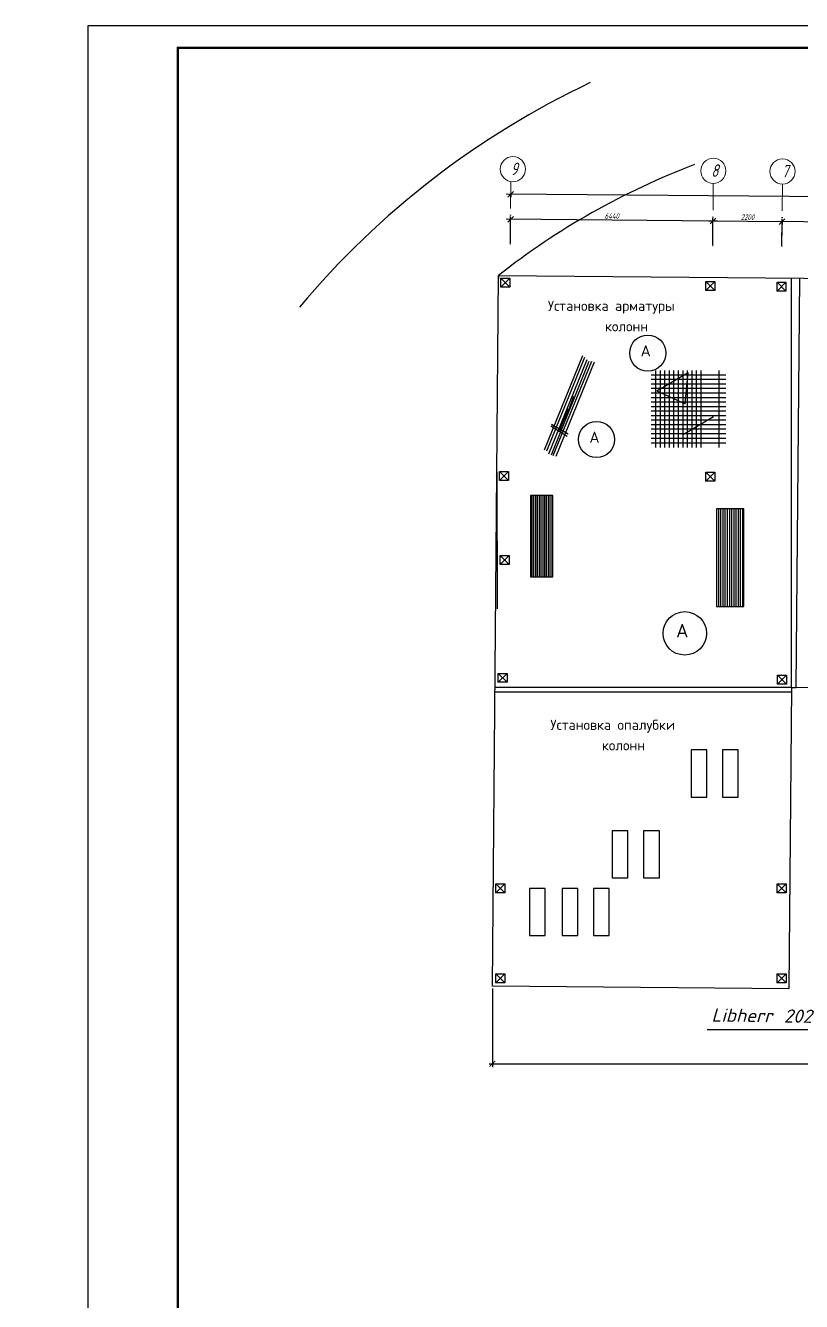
# Model space of a CAD drawing. Header units: millimetres. Extents: x 5763 to 12018931, y 39842 to 3600577.
# Drawn here: x 404850 to 439421, y 116627 to 173519 of the extents above; entities that cross this region are included whole.
import ezdxf

# ---------------------------------------------------------------- set-up
doc = ezdxf.new("R2010")
doc.units = ezdxf.units.MM
doc.linetypes.add('ACAD_ISO10W100', pattern=[18, 12, -3, 0, -3])
for name, color, linetype in [('!Форматы', 7, 'Continuous'), ('Архитектура', 7, 'Continuous'), ('доп сетки', 120, 'Continuous'), ('Размеры', 7, 'Continuous')]:
    doc.layers.add(name, color=color, linetype=linetype)
doc.layers.add('0.25', color=7, linetype='Continuous', lineweight=25)
doc.layers.add('разм', color=5, linetype='Continuous', lineweight=15)
doc.styles.add('ISOCPEUR', font='isocpeur.ttf')
doc.styles.get("Standard").update_dxf_attribs({"font": 'romans.shx', "width": 0.7, "oblique": 15, "height": 500})
doc.styles.add('VSSP_ROMANS07', font='romans.shx', dxfattribs={"width": 0.7, "oblique": 15, "height": 250})
doc.styles.add('мой', font='txt.shx', dxfattribs={"width": 0.6, "oblique": 15, "height": 3.5})
doc.dimstyles.new('ISO-25', dxfattribs={"dimtxt": 500, "dimasz": 250, "dimexe": 150, "dimexo": 100, "dimgap": 125, "dimtad": 1, "dimtxsty": 'Standard', "dimblk": 'ARCHTICK', "dimcen": 25, "dimdle": 150, "dimadec": 0, "dimazin": 0, "dimtfac": 1, "dimtmove": 0, "dimatfit": 3, "dimfxl": 1, "dimarcsym": 0})
doc.dimstyles.new('VSSP-100', dxfattribs={"dimscale": 100, "dimtxt": 2.5, "dimasz": 2.5, "dimexe": 1.25, "dimexo": 0.625, "dimtad": 1, "dimdec": 0, "dimrnd": 0.001, "dimzin": 1, "dimtxsty": 'VSSP_ROMANS07', "dimblk": 'OBLIQUE', "dimcen": 2.5, "dimdle": 2, "dimaunit": 1, "dimadec": 3, "dimazin": 2, "dimtfac": 1, "dimtdec": 0, "dimtix": 1, "dimtmove": 2, "dimatfit": 3, "dimldrblk": 'OBLIQUE', "dimfxl": 1.25, "dimtolj": 1, "dimtzin": 0, "dimarcsym": 0})

# ---------------------------------------------------------------- blocks, each defined once
blk = doc.blocks.new('_OBLIQUE')
at = {"color": 0, "linetype": 'ByBlock'}
blk.add_line((-0.5, -0.5), (0.5, 0.5), dxfattribs=at)
blk = doc.blocks.new('*D347')
at = {"layer": 'Defpoints', "color": 0, "transparency": 16777216}
for p in [(426469, 165996), (426469, 165996), (467853, 165642)]:
    blk.add_point(p, dxfattribs=at)
at = {"layer": 'Архитектура', "color": 0, "lineweight": -2, "transparency": 16777216}
for p, q in [((468053, 165640), (426269, 165997)), ((426469, 165996), (426468, 165871)), ((467853, 165642), (467854, 165767))]:
    blk.add_line(p, q, dxfattribs=at)
at = {"layer": 'Архитектура', "color": 0, "lineweight": -2, "transparency": 16777216, "xscale": 250, "yscale": 250, "zscale": 250}
for p, rotation in [((426469, 165996), 179.5101678472692), ((467853, 165642), 359.5101678472692)]:
    blk.add_blockref('_OBLIQUE', p, dxfattribs=dict(at, rotation=rotation))
at = {"layer": 'Архитектура', "color": 0, "lineweight": 20, "transparency": 16777216, "insert": (447162, 166006), "char_height": 250, "attachment_point": 5, "rotation": 359.5102, "style": 'VSSP_ROMANS07'}
blk.add_mtext('\\A1;29560', dxfattribs=at)
blk = doc.blocks.new('*D348')
at = {"layer": 'Defpoints', "color": 0, "transparency": 16777216}
for p in [(459616, 164592), (459616, 164592), (463698, 164557)]:
    blk.add_point(p, dxfattribs=at)
at = {"layer": 'Архитектура', "color": 0, "lineweight": -2, "transparency": 16777216}
for p, q in [((463898, 164556), (459416, 164594)), ((459616, 164592), (459615, 164467)), ((463698, 164557), (463699, 164682))]:
    blk.add_line(p, q, dxfattribs=at)
at = {"layer": 'Архитектура', "color": 0, "lineweight": -2, "transparency": 16777216, "xscale": 250, "yscale": 250, "zscale": 250}
for p, rotation in [((459616, 164592), 179.5101678472692), ((463698, 164557), 359.5101678472692)]:
    blk.add_blockref('_OBLIQUE', p, dxfattribs=dict(at, rotation=rotation))
at = {"layer": 'Архитектура', "color": 0, "lineweight": 20, "transparency": 16777216, "insert": (461659, 164762), "char_height": 250, "width": 61153.46, "attachment_point": 5, "rotation": 359.5102, "style": 'VSSP_ROMANS07'}
blk.add_mtext('\\A1;2915', dxfattribs=at)
blk = doc.blocks.new('*D349')
at = {"layer": 'Defpoints', "color": 0, "transparency": 16777216}
for p in [(446170, 164707), (446161, 163587), (450670, 163549)]:
    blk.add_point(p, dxfattribs=at)
at = {"layer": 'Архитектура', "color": 0, "lineweight": -2, "transparency": 16777216}
for p, q in [((450880, 164667), (445970, 164709)), ((446161, 163650), (446172, 164832)), ((450671, 163611), (450681, 164794))]:
    blk.add_line(p, q, dxfattribs=at)
at = {"layer": 'Архитектура', "color": 0, "lineweight": -2, "transparency": 16777216, "xscale": 250, "yscale": 250, "zscale": 250}
for p, rotation in [((446170, 164707), 179.5101678472692), ((450680, 164669), 359.5101678472692)]:
    blk.add_blockref('_OBLIQUE', p, dxfattribs=dict(at, rotation=rotation))
at = {"layer": 'Архитектура', "color": 0, "lineweight": 20, "transparency": 16777216, "insert": (448427, 164875), "char_height": 250, "width": 87154.5, "attachment_point": 5, "rotation": 359.5102, "style": 'VSSP_ROMANS07'}
blk.add_mtext('\\A1;3220', dxfattribs=at)
blk = doc.blocks.new('*D366')
at = {"layer": 'Defpoints', "color": 0, "transparency": 16777216}
for p in [(435476, 164798), (435467, 163679), (438547, 163652)]:
    blk.add_point(p, dxfattribs=at)
at = {"layer": 'Архитектура', "color": 0, "lineweight": -2, "transparency": 16777216}
for p, q in [((438756, 164770), (435276, 164800)), ((435467, 163741), (435477, 164923)), ((438547, 163715), (438557, 164897))]:
    blk.add_line(p, q, dxfattribs=at)
at = {"layer": 'Архитектура', "color": 0, "lineweight": -2, "transparency": 16777216, "xscale": 250, "yscale": 250, "zscale": 250}
for p, rotation in [((435476, 164798), 179.5101678472692), ((438556, 164772), 359.5101678472692)]:
    blk.add_blockref('_OBLIQUE', p, dxfattribs=dict(at, rotation=rotation))
at = {"layer": 'Архитектура', "color": 0, "lineweight": 20, "transparency": 16777216, "insert": (437018, 164973), "char_height": 250, "attachment_point": 5, "rotation": 359.5102, "style": 'VSSP_ROMANS07'}
blk.add_mtext('\\A1;2200', dxfattribs=at)
blk = doc.blocks.new('*D367')
at = {"layer": 'Defpoints', "color": 0, "transparency": 16777216}
for p in [(426459, 164876), (426450, 163756), (435467, 163679)]:
    blk.add_point(p, dxfattribs=at)
at = {"layer": 'Архитектура', "color": 0, "lineweight": -2, "transparency": 16777216}
for p, q in [((426450, 163818), (426460, 165001)), ((435676, 164797), (426259, 164877)), ((435467, 163741), (435477, 164923))]:
    blk.add_line(p, q, dxfattribs=at)
at = {"layer": 'Архитектура', "color": 0, "lineweight": -2, "transparency": 16777216, "xscale": 250, "yscale": 250, "zscale": 250}
for p, rotation in [((426459, 164876), 179.5101678472692), ((435476, 164798), 359.5101678472692)]:
    blk.add_blockref('_OBLIQUE', p, dxfattribs=dict(at, rotation=rotation))
at = {"layer": 'Архитектура', "color": 0, "lineweight": 20, "transparency": 16777216, "insert": (430969, 165025), "char_height": 250, "attachment_point": 5, "rotation": 359.5102, "style": 'VSSP_ROMANS07'}
blk.add_mtext('\\A1;6440', dxfattribs=at)
blk = doc.blocks.new('*D350')
at = {"layer": '!Форматы', "color": 0, "lineweight": -2, "transparency": 16777216}
for p, q in [((446370, 164705), (438356, 164774)), ((438556, 164772), (438555, 164647)), ((446170, 164707), (446172, 164832))]:
    blk.add_line(p, q, dxfattribs=at)
at = {"layer": 'Defpoints', "color": 0, "transparency": 16777216}
for p in [(438556, 164772), (438556, 164772), (446170, 164707)]:
    blk.add_point(p, dxfattribs=at)
at = {"layer": '!Форматы', "color": 0, "lineweight": -2, "transparency": 16777216, "xscale": 250, "yscale": 250, "zscale": 250}
for p, rotation in [((438556, 164772), 179.5101678472692), ((446170, 164707), 359.5101678472692)]:
    blk.add_blockref('_OBLIQUE', p, dxfattribs=dict(at, rotation=rotation))
at = {"layer": '!Форматы', "color": 0, "lineweight": 20, "transparency": 16777216, "insert": (442365, 164927), "char_height": 250, "attachment_point": 5, "rotation": 359.5102, "style": 'VSSP_ROMANS07'}
blk.add_mtext('\\A1;5440', dxfattribs=at)
blk = doc.blocks.new('_ArchTick')
at = {"color": 0, "linetype": 'ByBlock', "const_width": 0.15}
blk.add_lwpolyline([(-0.5, -0.5), (0.5, 0.5)], dxfattribs=at)
blk = doc.blocks.new('*D375')
at = {"color": 0, "lineweight": -2, "transparency": 16777216}
for p, q in [((468134, 134556), (468134, 127074)), ((425650, 130580), (425650, 127074)), ((425500, 127224), (468284, 127224))]:
    blk.add_line(p, q, dxfattribs=at)
at = {"layer": 'Defpoints', "color": 0, "transparency": 16777216}
for p in [(468134, 134656), (425650, 130680), (468134, 127224)]:
    blk.add_point(p, dxfattribs=at)
at = {"color": 0, "lineweight": -2, "transparency": 16777216, "xscale": 250, "yscale": 250, "zscale": 250, "rotation": 180}
blk.add_blockref('_ArchTick', (425650, 127224), dxfattribs=at)
at = {"color": 0, "lineweight": -2, "transparency": 16777216, "xscale": 250, "yscale": 250, "zscale": 250}
blk.add_blockref('_ArchTick', (468134, 127224), dxfattribs=at)
at = {"color": 0, "transparency": 16777216, "insert": (446761, 127599), "char_height": 500, "attachment_point": 5}
blk.add_mtext('29560', dxfattribs=at)

msp = doc.modelspace()

# ---------------------------------------------------------------- linework, layer by layer
at = {"layer": '!Форматы', "lineweight": 20}
msp.add_line((438872.80248, 131392.58231), (438891.70108, 133603.10153), dxfattribs=at)
at = {"ltscale": 100}
for p, q in [((425921.19261, 162374.0963), (425919.99574, 162234.10141)), ((426011.74888, 161848.27113), (426011.74888, 161848.27113)), ((435147.78813, 161698.04719), (435147.78813, 161698.04719)), ((438321.31159, 161665.09878), (438321.31159, 161665.09878)), ((425791.41566, 153432.71075), (425791.41566, 153432.71075)), ((425846.17272, 153599.21696), (425844.67664, 153424.22336)), ((425846.17272, 153599.21696), (425862.98296, 147509.24016)), ((435146.91294, 153187.38876), (435146.91294, 153187.38876)), ((425991.41566, 149470.94928), (425991.41566, 149470.94928)), ((425802.3433, 148472.60432), (425803.83939, 148647.59792)), ((425904.85358, 144422.16485), (425904.85358, 144422.16485)), ((438337.60904, 144143.0175), (438337.60904, 144143.0175)), ((425791.41566, 134836.14986), (425791.41566, 134836.14986)), ((438322.49994, 134836.14986), (438322.49994, 134836.14986)), ((425791.41566, 130818.39515), (425791.41566, 130818.39515)), ((438322.49994, 130818.39515), (438322.49994, 130818.39515)), ((438726.94293, 130707.80426), (438726.94293, 130707.80426))]:
    msp.add_line(p, q, dxfattribs=at)
for p, q in [((426021.83949, 161859.46763), (426021.83949, 162259.46763)), ((426021.83949, 162259.46763), (426421.83949, 162259.46763)), ((426021.83949, 162259.46763), (426421.83949, 161859.46763)), ((426021.83949, 161859.46763), (426421.83949, 162259.46763)), ((426421.83949, 162259.46763), (426421.83949, 161859.46763)), ((438980.63764, 144005.77881), (438980.63764, 162262.44598)), ((439190.63764, 144005.77881), (439346.69429, 162259.31642)), ((426421.83949, 161859.46763), (426021.83949, 161859.46763)), ((435157.87874, 161709.2437), (435157.87874, 162109.2437)), ((435157.87874, 162109.2437), (435557.87874, 162109.2437)), ((435157.87874, 162109.2437), (435557.87874, 161709.2437)), ((435157.87874, 161709.2437), (435557.87874, 162109.2437)), ((435557.87874, 161709.2437), (435157.87874, 161709.2437)), ((435557.87874, 162109.2437), (435557.87874, 161709.2437)), ((438331.40219, 161676.29528), (438331.40219, 162076.29528)), ((438331.40219, 162076.29528), (438731.40219, 162076.29528)), ((438331.40219, 162076.29528), (438731.40219, 161676.29528)), ((438331.40219, 161676.29528), (438731.40219, 162076.29528)), ((438731.40219, 161676.29528), (438331.40219, 161676.29528)), ((438731.40219, 162076.29528), (438731.40219, 161676.29528)), ((432983.88396, 157236.74203), (434376.5287, 158050.23197)), ((434246.03141, 156657.7662), (434376.5287, 158050.23197)), ((432983.88396, 157236.74203), (434246.03141, 156657.7662)), ((434115.53412, 155265.30042), (435508.17886, 156078.79037)), ((425968.4511, 153231.36567), (425968.4511, 153631.36567)), ((425968.4511, 153631.36567), (426368.4511, 153631.36567)), ((425968.4511, 153631.36567), (426368.4511, 153231.36567)), ((425968.4511, 153231.36567), (426368.4511, 153631.36567)), ((426368.4511, 153631.36567), (426368.4511, 153231.36567)), ((426368.4511, 153231.36567), (425968.4511, 153231.36567)), ((435157.00355, 153198.58526), (435157.00355, 153598.58526)), ((435157.00355, 153598.58526), (435557.00355, 153598.58526)), ((435157.00355, 153598.58526), (435557.00355, 153198.58526)), ((435157.00355, 153198.58526), (435557.00355, 153598.58526)), ((435557.00355, 153198.58526), (435157.00355, 153198.58526)), ((435557.00355, 153598.58526), (435557.00355, 153198.58526)), ((426001.50627, 149482.14579), (426001.50627, 149882.14579)), ((426001.50627, 149882.14579), (426401.50627, 149882.14579)), ((426001.50627, 149882.14579), (426401.50627, 149482.14579)), ((426001.50627, 149482.14579), (426401.50627, 149882.14579)), ((426401.50627, 149882.14579), (426401.50627, 149482.14579)), ((426401.50627, 149482.14579), (426001.50627, 149482.14579)), ((425914.94418, 144233.36135), (425914.94418, 144633.36135)), ((425914.94418, 144633.36135), (426314.94418, 144633.36135)), ((425914.94418, 144633.36135), (426314.94418, 144233.36135)), ((425914.94418, 144233.36135), (426314.94418, 144633.36135)), ((426314.94418, 144633.36135), (426314.94418, 144233.36135)), ((438347.69965, 144154.21401), (438347.69965, 144554.21401)), ((438347.69965, 144554.21401), (438747.69965, 144554.21401)), ((438347.69965, 144554.21401), (438747.69965, 144154.21401)), ((438347.69965, 144154.21401), (438747.69965, 144554.21401)), ((438747.69965, 144554.21401), (438747.69965, 144154.21401)), ((438980.63764, 144005.77881), (425764.15466, 144005.77881)), ((426314.94418, 144233.36135), (425914.94418, 144233.36135)), ((438747.69965, 144154.21401), (438347.69965, 144154.21401)), ((438980.63764, 144005.77881), (438980.63764, 143795.77881)), ((438980.63764, 144005.77881), (439190.63764, 144005.77881)), ((438980.63764, 143795.77881), (425762.35929, 143795.77881)), ((425801.50627, 134847.34637), (425801.50627, 135247.34637)), ((425801.50627, 135247.34637), (426201.50627, 135247.34637)), ((425801.50627, 135247.34637), (426201.50627, 134847.34637)), ((425801.50627, 134847.34637), (426201.50627, 135247.34637)), ((426201.50627, 134847.34637), (425801.50627, 134847.34637)), ((426201.50627, 135247.34637), (426201.50627, 134847.34637)), ((438332.59054, 134847.34637), (438332.59054, 135247.34637)), ((438332.59054, 135247.34637), (438732.59054, 135247.34637)), ((438332.59054, 135247.34637), (438732.59054, 134847.34637)), ((438332.59054, 134847.34637), (438732.59054, 135247.34637)), ((438732.59054, 134847.34637), (438332.59054, 134847.34637)), ((438732.59054, 135247.34637), (438732.59054, 134847.34637)), ((425801.50627, 130829.59166), (425801.50627, 131229.59166)), ((425801.50627, 131229.59166), (426201.50627, 131229.59166)), ((425801.50627, 131229.59166), (426201.50627, 130829.59166)), ((425801.50627, 130829.59166), (426201.50627, 131229.59166)), ((426201.50627, 131229.59166), (426201.50627, 130829.59166)), ((438332.59054, 130829.59166), (438332.59054, 131229.59166)), ((438332.59054, 131229.59166), (438732.59054, 131229.59166)), ((438332.59054, 131229.59166), (438732.59054, 130829.59166)), ((438332.59054, 130829.59166), (438732.59054, 131229.59166)), ((438732.59054, 131229.59166), (438732.59054, 130829.59166)), ((425650.22391, 130679.59714), (425651.50627, 130829.59166)), ((426201.50627, 130829.59166), (425801.50627, 130829.59166)), ((438732.59054, 130829.59166), (438332.59054, 130829.59166)), ((435222.21094, 128758.61112), (441555.16816, 128758.61112))]:
    msp.add_line(p, q)
at = {"color": 0}
msp.add_lwpolyline([(407632.7212, 54718.57243), (407632.7212, 173518.57243), (575832.7212, 173518.57243), (575832.7212, 54718.57243)], close=True, dxfattribs=at)
at = {"color": 0, "lineweight": 40, "const_width": 100}
msp.add_lwpolyline([(411632.7212, 55718.57243), (411632.7212, 172518.57243), (574832.7212, 172518.57243), (574832.7212, 55718.57243)], close=True, dxfattribs=at)
for radius, start, end in [(38348.59956, 115.358092404, 140.005132354), (33163.11389, 110.811181032, 128.214543513)]:
    msp.add_arc((446436.15523, 136317.84117), radius, start, end)
at = {"layer": 'Архитектура', "color": 7, "linetype": 'ACAD_ISO10W100', "lineweight": 20, "ltscale": 100}
for p, q in [((426473.56018, 166555.52671), (426449.62275, 163755.62918)), ((435490.63514, 166478.4362), (435466.69772, 163678.53867)), ((438570.52258, 166452.10503), (438546.58516, 163652.2075))]:
    msp.add_line(p, q, dxfattribs=at)
at = {"layer": 'Архитектура', "color": 7, "lineweight": 25}
msp.add_lwpolyline([(468222.81999, 145071.82615), (468133.77276, 134656.20466), (454918.25573, 134769.1893), (454996.05235, 143868.85675), (438980.63764, 144005.77881), (438865.74094, 130566.6125), (425650.22391, 130679.59714), (425921.19261, 162374.0963), (451428.26259, 162156.02635)], dxfattribs=at)
at = {"layer": 'Архитектура', "color": 7, "lineweight": 20}
for centre in [(426563.74679, 167114.77613), (426563.74679, 167114.77613), (435495.42262, 167038.41573), (435495.42262, 167038.41573), (438575.31007, 167012.08457), (438575.31007, 167012.08457)]:
    msp.add_circle(centre, 560, dxfattribs=at)
at = {"layer": 'доп сетки', "color": 0}
for p, q in [((429669.19939, 158796.70262), (427956.7782, 154585.4753)), ((429757.67695, 158719.5816), (428067.55623, 154546.67499)), ((429865.60932, 158613.62338), (428153.18812, 154402.39606)), ((429954.08688, 158536.50236), (428263.96616, 154363.59575)), ((430059.17576, 158536.29649), (428346.75456, 154325.06917)), ((430188.22042, 158510.52106), (428475.79923, 154299.29373)), ((436044.86966, 157933.30205), (432718.46966, 157933.30205)), ((436044.86966, 157731.70205), (432718.46966, 157731.70205)), ((432920.06966, 158134.90205), (432920.06966, 154707.70205)), ((433121.66966, 158134.90205), (433121.66966, 154707.70205)), ((433323.26966, 158134.90205), (433323.26966, 154707.70205)), ((433524.86966, 158134.90205), (433524.86966, 154707.70205)), ((433726.46966, 158134.90205), (433726.46966, 154707.70205)), ((433928.06966, 158134.90205), (433928.06966, 154707.70205)), ((434129.66966, 158134.90205), (434129.66966, 154707.70205)), ((434331.26966, 158134.90205), (434331.26966, 154707.70205)), ((434532.86966, 158134.90205), (434532.86966, 154707.70205)), ((434734.46966, 158134.90205), (434734.46966, 154707.70205)), ((434936.06966, 158134.90205), (434936.06966, 154707.70205)), ((435742.46966, 158134.90205), (435742.46966, 154707.70205)), ((436044.86966, 157530.10205), (432718.46966, 157530.10205)), ((436044.86966, 157328.50205), (432718.46966, 157328.50205)), ((436044.86966, 157126.90205), (432718.46966, 157126.90205)), ((429261.28872, 156976.18751), (428872.48015, 155904.09152)), ((436044.86966, 156925.30205), (432718.46966, 156925.30205)), ((436044.86966, 156723.70205), (432718.46966, 156723.70205)), ((436044.86966, 156522.10205), (432718.46966, 156522.10205)), ((428651.62004, 155464.42238), (429024.72459, 156446.54306)), ((436044.86966, 156320.50205), (432718.46966, 156320.50205)), ((436044.86966, 156118.90205), (432718.46966, 156118.90205)), ((436044.86966, 155917.30205), (432718.46966, 155917.30205)), ((428979.6631, 155197.38235), (428252.81537, 155658.5488)), ((429022.41969, 155291.32393), (428288.33192, 155736.11349)), ((436044.86966, 155715.70205), (432718.46966, 155715.70205)), ((436044.86966, 155514.10205), (432718.46966, 155514.10205)), ((436044.86966, 155312.50205), (432718.46966, 155312.50205)), ((436044.86966, 155110.90205), (432718.46966, 155110.90205)), ((432718.46966, 154909.30205), (436044.86966, 154909.30205)), ((427421.64747, 148941.11271), (427421.64747, 152569.91271)), ((427502.28747, 148941.11271), (427502.28747, 152569.91271)), ((427582.92747, 148941.11271), (427582.92747, 152569.91271)), ((427663.56747, 148941.11271), (427663.56747, 152569.91271)), ((427744.20747, 148941.11271), (427744.20747, 152569.91271)), ((427824.84747, 148941.11271), (427824.84747, 152569.91271)), ((427905.48747, 148941.11271), (427905.48747, 152569.91271)), ((427986.12747, 148941.11271), (427986.12747, 152569.91271)), ((428066.76747, 148941.11271), (428066.76747, 152569.91271)), ((428147.40747, 148941.11271), (428147.40747, 152569.91271)), ((428228.04747, 148941.11271), (428228.04747, 152569.91271)), ((428308.68747, 148941.11271), (428308.68747, 152569.91271)), ((435738.73657, 147612.24941), (435738.73657, 151966.80941)), ((435835.50457, 147612.24941), (435835.50457, 151966.80941)), ((435932.27257, 147612.24941), (435932.27257, 151966.80941)), ((436029.04057, 147612.24941), (436029.04057, 151966.80941)), ((436125.80857, 147612.24941), (436125.80857, 151966.80941)), ((436222.57657, 147612.24941), (436222.57657, 151966.80941)), ((436319.34457, 147612.24941), (436319.34457, 151966.80941)), ((436416.11257, 147612.24941), (436416.11257, 151966.80941)), ((436512.88057, 147612.24941), (436512.88057, 151966.80941)), ((436609.64857, 147612.24941), (436609.64857, 151966.80941)), ((436706.41657, 147612.24941), (436706.41657, 151966.80941)), ((436803.18457, 147612.24941), (436803.18457, 151966.80941))]:
    msp.add_line(p, q, dxfattribs=at)
for points in [[(427341.00747, 148941.11271), (428349.00747, 148941.11271), (428349.00747, 152569.91271), (427341.00747, 152569.91271)], [(435641.96857, 147612.24941), (436851.56857, 147612.24941), (436851.56857, 151966.80941), (435641.96857, 151966.80941)], [(434500.25808, 139117.80947), (435200.25808, 139117.80947), (435200.25808, 141217.80947), (434500.25808, 141217.80947)], [(435900.25808, 139117.80947), (436600.25808, 139117.80947), (436600.25808, 141217.80947), (435900.25808, 141217.80947)], [(430988.69772, 135516.83082), (431688.69772, 135516.83082), (431688.69772, 137616.83082), (430988.69772, 137616.83082)], [(432388.69772, 135516.83082), (433088.69772, 135516.83082), (433088.69772, 137616.83082), (432388.69772, 137616.83082)], [(427303.45933, 132947.34637), (428003.45933, 132947.34637), (428003.45933, 135047.34637), (427303.45933, 135047.34637)], [(428757.30678, 132947.34637), (429457.30678, 132947.34637), (429457.30678, 135047.34637), (428757.30678, 135047.34637)], [(430157.30678, 132947.34637), (430857.30678, 132947.34637), (430857.30678, 135047.34637), (430157.30678, 135047.34637)]]:
    msp.add_lwpolyline(points, close=True, dxfattribs=at)
at = {"layer": 'Размеры', "color": 0}
for centre, radius in [((432574.09663, 158912.64247), 806.4), ((430291.54994, 155059.30992), 806.4), ((434220.22825, 146417.46594), 967.68)]:
    msp.add_circle(centre, radius, dxfattribs=at)

# ---------------------------------------------------------------- texts
at = {"lineweight": 20, "attachment_point": 1, "style": 'ISOCPEUR'}
for insert, char_height in [((432254.70487, 159267.13439), 504), ((429972.15818, 155413.80184), 504), ((433836.95815, 146842.85624), 604.8)]:
    msp.add_mtext_dynamic_manual_height_columns('А', width=3.8166721, gutter_width=12.5, heights=[0], dxfattribs=dict(at, insert=insert, char_height=char_height))
at = {"layer": '0.25', "style": 'мой', "oblique": 15}
msp.add_text('Libherr 202', height=588, rotation=359.233818104, dxfattribs=at).set_placement((435410.99818, 129108.86672))
at = {"layer": 'Архитектура', "color": 7, "lineweight": 20, "style": 'VSSP_ROMANS07', "oblique": 15, "width": 0.7}
for s, p in [('9', (426470.94189, 166849.49993)), ('8', (435404.13235, 166773.12659)), ('7', (438547.8526, 166746.24969))]:
    msp.add_text(s, height=560, rotation=359.510167848, dxfattribs=at).set_placement(p)
at = {"layer": 'разм', "color": 0, "linetype": 'Continuous', "style": 'ISOCPEUR'}
for s, p in [('Установка арматуры', (428124.33822, 160795.92805)), ('колонн', (430668.94037, 159882.70318)), ('Установка опалубки ', (428234.96021, 142112.92695)), ('колонн', (430532.13591, 141199.70208))]:
    msp.add_text(s, height=449.54, dxfattribs=at).set_placement(p)

# ---------------------------------------------------------------- dimensions: what is measured, and where the dimension line sits
at = {"layer": '!Форматы', "color": 1, "lineweight": 20}
dim = msp.add_linear_dim(base=(438556.16013, 164772.16643), p1=(446170.47844, 164707.06863), p2=(438556.16013, 164772.16643), angle=179.510167847, text='5440', dimstyle='VSSP-100', override={"dimfxlon": 1}, dxfattribs=at)
dim.commit()
dim.dimension.update_dxf_attribs({"geometry": '*D350', "text_midpoint": (442364.92224, 164927.11068)})
dim = msp.add_linear_dim(base=(468133.77276, 127224.00707), p1=(425650.22391, 130679.59714), p2=(468133.77276, 134656.20466), text='29560', dimstyle='ISO-25')
dim.commit()
dim.dimension.update_dxf_attribs({"geometry": '*D375', "text_midpoint": (446761.30571, 127224.00707), "dimtype": 160})
at = {"layer": 'Архитектура', "color": 7, "lineweight": 20}
for base, p1, p2, text, override, picture, middle in [((426468.77269, 165995.54717), (467852.66255, 165641.74007), (426468.77269, 165995.54717), '29560', {"dimfxlon": 1}, '*D347', (447162.32057, 166006.13677)), ((446170.47844, 164707.06863), (450670.13761, 163548.5585), (446160.90347, 163587.10971), '3220', {"dimadec": 3, "dimfxl": 100}, '*D349', (448426.69846, 164875.28618)), ((426459.19772, 164875.5881), (435466.69772, 163678.53867), (426449.62275, 163755.62918), '6440', {"dimfxl": 100}, '*D367', (430969.33816, 165024.53599)), ((459615.99869, 164592.11761), (463697.9715, 164557.21922), (459615.99869, 164592.11761), '2915', {"dimfxlon": 1}, '*D348', (461658.58805, 164762.16156)), ((435476.27269, 164798.49759), (438546.58516, 163652.2075), (435466.69772, 163678.53867), '2200', {"dimadec": 3, "dimfxl": 100}, '*D366', (437017.81936, 164972.82516))]:
    dim = msp.add_linear_dim(base=base, p1=p1, p2=p2, angle=179.510167847, text=text, dimstyle='VSSP-100', override=override, dxfattribs=at)
    dim.commit()
    dim.dimension.update_dxf_attribs({"geometry": picture, "text_midpoint": middle})

doc.saveas('drawing.dxf')
